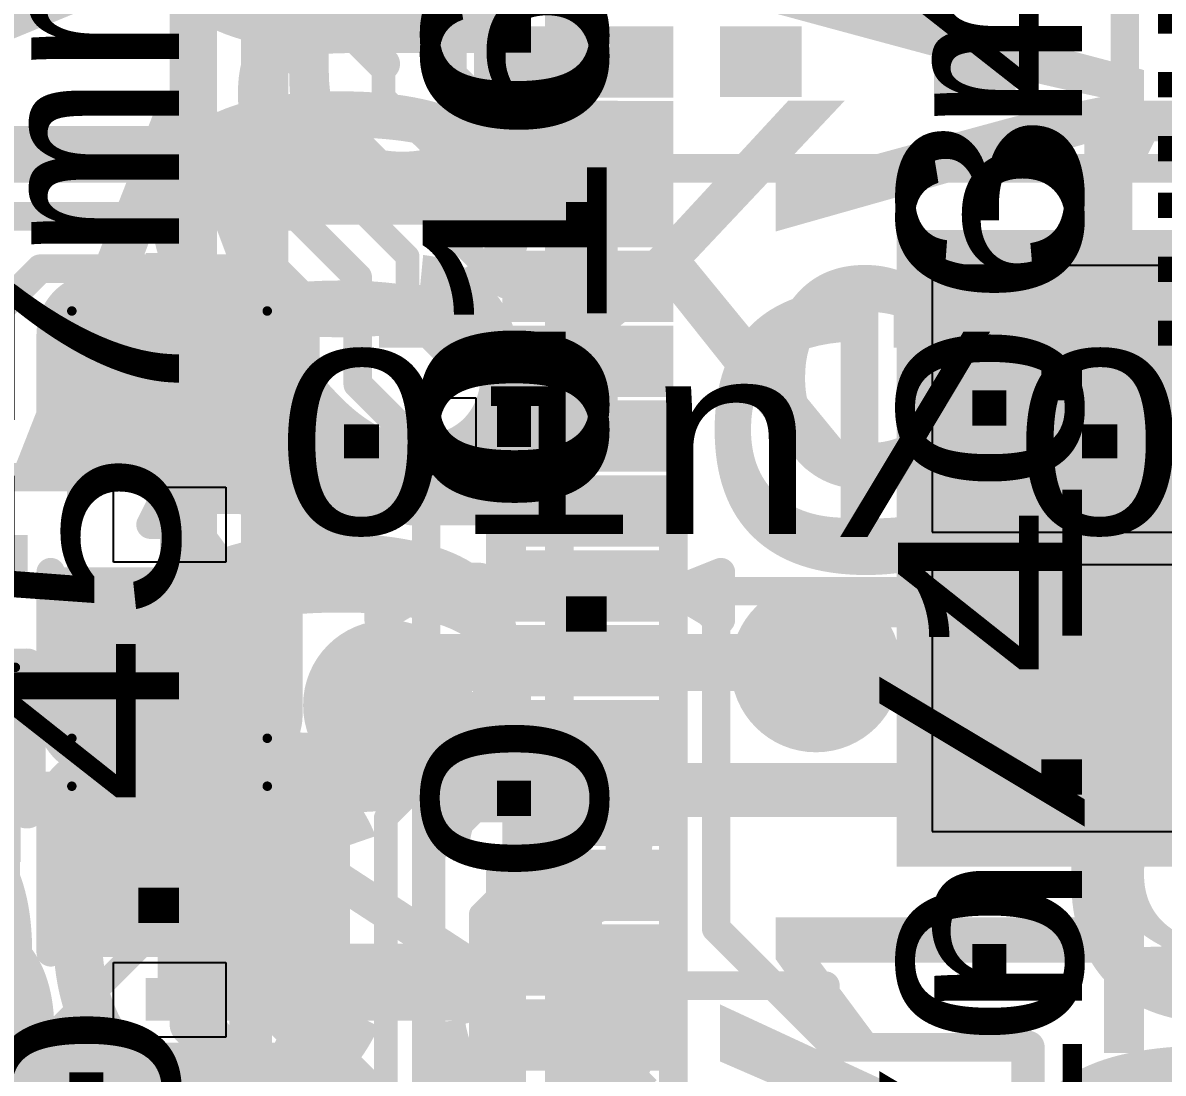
# Model space of a CAD drawing. Header units: inches. Extents: x -2.12 to 4.45, y -3.15 to 1.57.
# Drawn here: x 2.3819 to 2.6219, y -0.536 to -0.315 of the extents above; entities that cross this region are included whole.
import ezdxf

# ---------------------------------------------------------------- set-up
doc = ezdxf.new("R2010")
doc.units = ezdxf.units.IN
doc.header["$MEASUREMENT"] = 0
for name, color, linetype in [('Bottom', 5, 'Continuous'), ('Bottom Solder', 6, 'Continuous'), ('Measures', 56, 'Continuous'), ('Pad Holes', 156, 'Continuous'), ('tDocu', 76, 'Continuous'), ('Top', 1, 'Continuous'), ('Top Glue Points', 56, 'Continuous'), ('Top Overlay', 2, 'Continuous'), ('Top Paste', 8, 'Continuous'), ('Top Solder', 216, 'Continuous'), ('Top Value', 56, 'Continuous'), ('tPlace', 56, 'Continuous'), ('Via Holes', 16, 'Continuous')]:
    doc.layers.add(name, color=color, linetype=linetype)
doc.styles.add('Arial', font='', dxfattribs={"height": 0.2})
doc.styles.add('Courier New', font='', dxfattribs={"height": 0.2})
doc.styles.get('Arial').set_extended_font_data('Arial')
doc.styles.get('Courier New').set_extended_font_data('Courier New')

# ---------------------------------------------------------------- blocks, each defined once
blk = doc.blocks.new('SOD323_NEX_L_3')
at = {"layer": 'Measures', "const_width": 0.006}
for points in [[(0.236, 0.076), (0.236, 0.026)], [(0.153, 0.058), (0.153, 0.008)], [(0.23, 0.036), (0.24, 0.036)], [(0.23, 0.036), (0.236, 0.026)], [(0.24, 0.036), (0.236, 0.026)], [(0, 0.026), (0.236, 0.026)], [(0.236, 0.026), (0.25, 0.026)], [(0.148, 0.018), (0.158, 0.018)], [(0.148, 0.018), (0.153, 0.008)], [(0.158, 0.018), (0.153, 0.008)], [(0.053, 0.008), (0.153, 0.008)], [(0.153, 0.008), (0.168, 0.008)], [(0.053, -0.008), (0.153, -0.008)], [(0.153, -0.008), (0.148, -0.018)], [(0.153, -0.008), (0.158, -0.018)], [(0.153, -0.008), (0.153, -0.058)], [(0.153, -0.008), (0.168, -0.008)], [(0.148, -0.018), (0.158, -0.018)], [(0, -0.026), (0.236, -0.026)], [(0.236, -0.026), (0.23, -0.036)], [(0.236, -0.026), (0.24, -0.036)], [(0.236, -0.026), (0.236, -0.076)], [(0.236, -0.026), (0.25, -0.026)], [(0.23, -0.036), (0.24, -0.036)]]:
    blk.add_lwpolyline(points, dxfattribs=at)
at = {"layer": 'Measures', "const_width": 0.003}
for points in [[(0.2345, 0.076, 1), (0.2375, 0.076, 1)], [(0.1515, 0.058, 1), (0.1545, 0.058, 1)], [(0.2285, 0.036, 1), (0.2315, 0.036, 1)], [(0.2285, 0.036, 1), (0.2315, 0.036, 1)], [(0.2385, 0.036, 1), (0.2415, 0.036, 1)], [(0.2385, 0.036, 1), (0.2415, 0.036, 1)], [(0.2345, 0.026, 1), (0.2375, 0.026, 1)], [(0.2345, 0.026, 1), (0.2375, 0.026, 1)], [(0.2345, 0.026, 1), (0.2375, 0.026, 1)], [(0.2345, 0.026, 1), (0.2375, 0.026, 1)], [(0.2345, 0.026, 1), (0.2375, 0.026, 1)], [(0.2485, 0.026, 1), (0.2515, 0.026, 1)], [(0.1465, 0.018, 1), (0.1495, 0.018, 1)], [(0.1465, 0.018, 1), (0.1495, 0.018, 1)], [(0.1565, 0.018, 1), (0.1595, 0.018, 1)], [(0.1565, 0.018, 1), (0.1595, 0.018, 1)], [(0.1515, 0.008, 1), (0.1545, 0.008, 1)], [(0.1515, 0.008, 1), (0.1545, 0.008, 1)], [(0.1515, 0.008, 1), (0.1545, 0.008, 1)], [(0.1515, 0.008, 1), (0.1545, 0.008, 1)], [(0.1515, 0.008, 1), (0.1545, 0.008, 1)], [(0.1665, 0.008, 1), (0.1695, 0.008, 1)], [(0.1515, -0.008, 1), (0.1545, -0.008, 1)], [(0.1515, -0.008, 1), (0.1545, -0.008, 1)], [(0.1515, -0.008, 1), (0.1545, -0.008, 1)], [(0.1515, -0.008, 1), (0.1545, -0.008, 1)], [(0.1515, -0.008, 1), (0.1545, -0.008, 1)], [(0.1665, -0.008, 1), (0.1695, -0.008, 1)], [(0.1465, -0.018, 1), (0.1495, -0.018, 1)], [(0.1465, -0.018, 1), (0.1495, -0.018, 1)], [(0.1565, -0.018, 1), (0.1595, -0.018, 1)], [(0.1565, -0.018, 1), (0.1595, -0.018, 1)], [(0.2345, -0.026, 1), (0.2375, -0.026, 1)], [(0.2345, -0.026, 1), (0.2375, -0.026, 1)], [(0.2345, -0.026, 1), (0.2375, -0.026, 1)], [(0.2345, -0.026, 1), (0.2375, -0.026, 1)], [(0.2345, -0.026, 1), (0.2375, -0.026, 1)], [(0.2485, -0.026, 1), (0.2515, -0.026, 1)], [(0.2285, -0.036, 1), (0.2315, -0.036, 1)], [(0.2285, -0.036, 1), (0.2315, -0.036, 1)], [(0.2385, -0.036, 1), (0.2415, -0.036, 1)], [(0.2385, -0.036, 1), (0.2415, -0.036, 1)], [(0.1515, -0.058, 1), (0.1545, -0.058, 1)], [(0.2345, -0.076, 1), (0.2375, -0.076, 1)]]:
    blk.add_lwpolyline(points, format="xyb", close=True, dxfattribs=at)
at = {"layer": 'Measures', "style": 'Courier New'}
for s, p in [('0.018in/0.457mm', (-0.199, 0.078)), ('0.016in/0.406mm', (0.173, -0.012)), ('0.053in/1.346mm', (0.256, -0.012))]:
    blk.add_text(s, height=0.03875, dxfattribs=at).set_placement(p)
blk = doc.blocks.new('SOD323_NEX_L_8')
at = {"layer": 'Measures', "style": 'Courier New'}
for s, p in [('Default Padstyle: RX41p5Y16D0T', (-0.644, -0.333)), ('Alt 1 Padstyle: OX60Y90D30P', (-0.583, -0.408))]:
    blk.add_text(s, height=0.0775, dxfattribs=at).set_placement(p)
blk = doc.blocks.new('SOD323_NEX_L_10')
at = {"layer": 'Measures', "style": 'Courier New'}
for s, p in [('0.016in/0.406mm', (0.173, -0.012)), ('0.053in/1.346mm', (0.256, -0.012))]:
    blk.add_text(s, height=0.03875, dxfattribs=at).set_placement(p)
blk = doc.blocks.new('SQFN24_4X4_45')
at = {"layer": 'Measures', "style": 'Courier New'}
blk.add_text('Alt 2 Padstyle: OX90Y60D30P', height=0.0775, dxfattribs=at).set_placement((-0.583, -0.646))
blk = doc.blocks.new('C0603_105')
at = {"layer": 'Top'}
for points in [[(-0.043, 0.0197), (-0.013, 0.0197), (-0.013, -0.0197), (-0.043, -0.0197)], [(0.013, 0.0197), (0.043, 0.0197), (0.043, -0.0197), (0.013, -0.0197)]]:
    blk.add_hatch(color=1, dxfattribs=at).paths.add_polyline_path(points)
at = {"layer": 'Top Paste'}
for points in [[(-0.043, 0.0197), (-0.013, 0.0197), (-0.013, -0.0197), (-0.043, -0.0197)], [(0.013, 0.0197), (0.043, 0.0197), (0.043, -0.0197), (0.013, -0.0197)]]:
    blk.add_hatch(color=8, dxfattribs=at).paths.add_polyline_path(points)
at = {"layer": 'Top Solder'}
for points in [[(-0.047, 0.0237), (-0.009, 0.0237), (-0.009, -0.0237), (-0.047, -0.0237)], [(0.009, 0.0237), (0.047, 0.0237), (0.047, -0.0237), (0.009, -0.0237)]]:
    blk.add_hatch(color=216, dxfattribs=at).paths.add_polyline_path(points)
at = {"layer": 'Top', "const_width": 0.002}
for points in [[(-0.04496, 0.02056), (-0.04496, -0.02056)], [(-0.04496, 0.02056), (0.04496, 0.02056)], [(0.04496, 0.02056), (0.04496, -0.02056)], [(-0.04496, -0.02056), (0.04496, -0.02056)]]:
    blk.add_lwpolyline(points, dxfattribs=at)
at = {"layer": 'Top', "const_width": 0.001}
for points in [[(-0.04546, 0.02056, 1), (-0.04446, 0.02056, 1)], [(-0.04546, 0.02056, 1), (-0.04446, 0.02056, 1)], [(0.04446, 0.02056, 1), (0.04546, 0.02056, 1)], [(0.04446, 0.02056, 1), (0.04546, 0.02056, 1)], [(-0.04546, -0.02056, 1), (-0.04446, -0.02056, 1)], [(-0.04546, -0.02056, 1), (-0.04446, -0.02056, 1)], [(0.04446, -0.02056, 1), (0.04546, -0.02056, 1)], [(0.04446, -0.02056, 1), (0.04546, -0.02056, 1)]]:
    blk.add_lwpolyline(points, format="xyb", close=True, dxfattribs=at)
at = {"layer": 'Top Glue Points'}
for p, q in [((-0.00787, -0.01181), (-0.00787, 0.01181)), ((-0.00787, 0.01181), (0.00787, 0.01181)), ((0.00787, 0.01181), (0.00787, -0.01181)), ((0.00787, -0.01181), (-0.00787, -0.01181))]:
    blk.add_line(p, q, dxfattribs=at)
at = {"layer": 'tPlace', "const_width": 0.006}
for points in [[(-0.05, 0.015, -0.414214), (-0.04, 0.025)], [(0.04, 0.025, -0.414214), (0.05, 0.015)], [(0.05, -0.01, -0.414214), (0.035, -0.025)], [(-0.04, -0.025, -0.414214), (-0.05, -0.015)]]:
    blk.add_lwpolyline(points, format="xyb", dxfattribs=at)
for points in [[(-0.04, 0.025), (-0.01, 0.025)], [(0.01, 0.025), (0.04, 0.025)], [(-0.05, 0.015), (-0.05, -0.015)], [(0.05, 0.015), (0.05, -0.01)], [(-0.04, -0.025), (-0.01, -0.025)], [(0.01, -0.025), (0.035, -0.025)]]:
    blk.add_lwpolyline(points, dxfattribs=at)
at = {"layer": 'tPlace', "const_width": 0.003}
for points in [[(-0.0415, 0.025, 1), (-0.0385, 0.025, 1)], [(-0.0415, 0.025, 1), (-0.0385, 0.025, 1)], [(-0.0115, 0.025, 1), (-0.0085, 0.025, 1)], [(0.0085, 0.025, 1), (0.0115, 0.025, 1)], [(0.0385, 0.025, 1), (0.0415, 0.025, 1)], [(0.0385, 0.025, 1), (0.0415, 0.025, 1)], [(-0.0515, 0.015, 1), (-0.0485, 0.015, 1)], [(-0.0515, 0.015, 1), (-0.0485, 0.015, 1)], [(0.0485, 0.015, 1), (0.0515, 0.015, 1)], [(0.0485, 0.015, 1), (0.0515, 0.015, 1)], [(0.0485, -0.01, 1), (0.0515, -0.01, 1)], [(0.0485, -0.01, 1), (0.0515, -0.01, 1)], [(-0.0515, -0.015, 1), (-0.0485, -0.015, 1)], [(-0.0515, -0.015, 1), (-0.0485, -0.015, 1)], [(-0.0415, -0.025, 1), (-0.0385, -0.025, 1)], [(-0.0415, -0.025, 1), (-0.0385, -0.025, 1)], [(-0.0115, -0.025, 1), (-0.0085, -0.025, 1)], [(0.0085, -0.025, 1), (0.0115, -0.025, 1)], [(0.0335, -0.025, 1), (0.0365, -0.025, 1)], [(0.0335, -0.025, 1), (0.0365, -0.025, 1)]]:
    blk.add_lwpolyline(points, format="xyb", close=True, dxfattribs=at)
blk = doc.blocks.new('SMD3225_3_2X2_5X0_7_MTC_L_110')
at = {"layer": 'Measures', "const_width": 0.006}
for points in [[(0.351, 0.065), (0.351, 0.115)], [(0.346, 0.075), (0.356, 0.075)], [(0.346, 0.075), (0.351, 0.065)], [(0.351, 0.065), (0.356, 0.075)], [(0.051, 0.065), (0.351, 0.065)], [(0.351, 0.065), (0.366, 0.065)], [(0.151, 0), (0.151, 0.05)], [(0.146, 0.01), (0.156, 0.01)], [(0.146, 0.01), (0.151, 0)], [(0.151, 0), (0.156, 0.01)], [(0.051, 0), (0.151, 0)], [(0.146, -0.01), (0.151, 0)], [(0.151, 0), (0.156, -0.01)], [(0.151, -0.05), (0.151, 0)], [(0.151, 0), (0.166, 0)], [(0.146, -0.01), (0.156, -0.01)], [(0.051, -0.065), (0.351, -0.065)], [(0.346, -0.075), (0.351, -0.065)], [(0.351, -0.065), (0.356, -0.075)], [(0.351, -0.115), (0.351, -0.065)], [(0.351, -0.065), (0.366, -0.065)], [(0.346, -0.075), (0.356, -0.075)]]:
    blk.add_lwpolyline(points, dxfattribs=at)
at = {"layer": 'Measures', "const_width": 0.003}
for points in [[(0.3445, 0.075, 1), (0.3475, 0.075, 1)], [(0.3445, 0.075, 1), (0.3475, 0.075, 1)], [(0.3545, 0.075, 1), (0.3575, 0.075, 1)], [(0.3545, 0.075, 1), (0.3575, 0.075, 1)], [(0.3495, 0.065, 1), (0.3525, 0.065, 1)], [(0.3495, 0.065, 1), (0.3525, 0.065, 1)], [(0.3495, 0.065, 1), (0.3525, 0.065, 1)], [(0.3495, 0.065, 1), (0.3525, 0.065, 1)], [(0.3495, 0.065, 1), (0.3525, 0.065, 1)], [(0.1495, 0.05, 1), (0.1525, 0.05, 1)], [(0.1445, 0.01, 1), (0.1475, 0.01, 1)], [(0.1445, 0.01, 1), (0.1475, 0.01, 1)], [(0.1545, 0.01, 1), (0.1575, 0.01, 1)], [(0.1545, 0.01, 1), (0.1575, 0.01, 1)], [(0.1495, 0, 1), (0.1525, 0, 1)], [(0.1495, 0, 1), (0.1525, 0, 1)], [(0.1495, 0, 1), (0.1525, 0, 1)], [(0.1495, 0, 1), (0.1525, 0, 1)], [(0.1495, 0, 1), (0.1525, 0, 1)], [(0.1495, 0, 1), (0.1525, 0, 1)], [(0.1495, 0, 1), (0.1525, 0, 1)], [(0.1495, 0, 1), (0.1525, 0, 1)], [(0.1645, 0, 1), (0.1675, 0, 1)], [(0.1445, -0.01, 1), (0.1475, -0.01, 1)], [(0.1445, -0.01, 1), (0.1475, -0.01, 1)], [(0.1545, -0.01, 1), (0.1575, -0.01, 1)], [(0.1545, -0.01, 1), (0.1575, -0.01, 1)], [(0.1495, -0.05, 1), (0.1525, -0.05, 1)], [(0.3495, -0.065, 1), (0.3525, -0.065, 1)], [(0.3495, -0.065, 1), (0.3525, -0.065, 1)], [(0.3495, -0.065, 1), (0.3525, -0.065, 1)], [(0.3495, -0.065, 1), (0.3525, -0.065, 1)], [(0.3495, -0.065, 1), (0.3525, -0.065, 1)], [(0.3445, -0.075, 1), (0.3475, -0.075, 1)], [(0.3445, -0.075, 1), (0.3475, -0.075, 1)], [(0.3545, -0.075, 1), (0.3575, -0.075, 1)], [(0.3545, -0.075, 1), (0.3575, -0.075, 1)], [(0.3495, -0.115, 1), (0.3525, -0.115, 1)]]:
    blk.add_lwpolyline(points, format="xyb", close=True, dxfattribs=at)
at = {"layer": 'Measures', "style": 'Courier New'}
blk.add_text('0in/0mm', height=0.03875, dxfattribs=at).set_placement((0.171, -0.012))
blk = doc.blocks.new('RP2040TR7_RPI_L_111')
at = {"layer": 'Bottom'}
h = blk.add_hatch(color=5, dxfattribs=at)
edge = h.paths.add_edge_path()
edge.add_arc((-0.045, 0), 0.0159, 0, 360)
h = blk.add_hatch(color=5, dxfattribs=at)
edge = h.paths.add_edge_path()
edge.add_arc((0, 0), 0.0159, 0, 360)
h = blk.add_hatch(color=5, dxfattribs=at)
edge = h.paths.add_edge_path()
edge.add_arc((0.045, 0), 0.0159, 0, 360)
h = blk.add_hatch(color=5, dxfattribs=at)
edge = h.paths.add_edge_path()
edge.add_arc((-0.045, -0.045), 0.0159, 0, 360)
h = blk.add_hatch(color=5, dxfattribs=at)
edge = h.paths.add_edge_path()
edge.add_arc((0, -0.045), 0.0159, 0, 360)
h = blk.add_hatch(color=5, dxfattribs=at)
edge = h.paths.add_edge_path()
edge.add_arc((0.045, -0.045), 0.0159, 0, 360)
at = {"layer": 'Bottom Solder'}
h = blk.add_hatch(color=6, dxfattribs=at)
edge = h.paths.add_edge_path()
edge.add_arc((-0.045, 0), 0.0199, 0, 360)
h = blk.add_hatch(color=6, dxfattribs=at)
edge = h.paths.add_edge_path()
edge.add_arc((0, 0), 0.0199, 0, 360)
h = blk.add_hatch(color=6, dxfattribs=at)
edge = h.paths.add_edge_path()
edge.add_arc((0.045, 0), 0.0199, 0, 360)
h = blk.add_hatch(color=6, dxfattribs=at)
edge = h.paths.add_edge_path()
edge.add_arc((-0.045, -0.045), 0.0199, 0, 360)
h = blk.add_hatch(color=6, dxfattribs=at)
edge = h.paths.add_edge_path()
edge.add_arc((0, -0.045), 0.0199, 0, 360)
h = blk.add_hatch(color=6, dxfattribs=at)
edge = h.paths.add_edge_path()
edge.add_arc((0.045, -0.045), 0.0199, 0, 360)
at = {"layer": 'Pad Holes'}
h = blk.add_hatch(color=7, dxfattribs=at)
edge = h.paths.add_edge_path()
edge.add_arc((-0.045, -0.045), 0.0059, 0, 360)
h = blk.add_hatch(color=7, dxfattribs=at)
edge = h.paths.add_edge_path()
edge.add_arc((0, -0.045), 0.0059, 0, 360)
h = blk.add_hatch(color=7, dxfattribs=at)
edge = h.paths.add_edge_path()
edge.add_arc((0.045, -0.045), 0.0059, 0, 360)
at = {"layer": 'Top'}
for points in [[(-0.063, 0.063), (0.063, 0.063), (0.063, -0.063), (-0.063, -0.063)], [(-0.09888, -0.146), (-0.10588, -0.146), (-0.10588, -0.118), (-0.09888, -0.118)], [(-0.08313, -0.146), (-0.09013, -0.146), (-0.09013, -0.118), (-0.08313, -0.118)], [(-0.06738, -0.146), (-0.07438, -0.146), (-0.07438, -0.118), (-0.06738, -0.118)], [(-0.05163, -0.146), (-0.05863, -0.146), (-0.05863, -0.118), (-0.05163, -0.118)], [(-0.03588, -0.146), (-0.04288, -0.146), (-0.04288, -0.118), (-0.03588, -0.118)], [(-0.02013, -0.146), (-0.02713, -0.146), (-0.02713, -0.118), (-0.02013, -0.118)], [(-0.00438, -0.146), (-0.01138, -0.146), (-0.01138, -0.118), (-0.00438, -0.118)], [(0.01138, -0.146), (0.00438, -0.146), (0.00438, -0.118), (0.01138, -0.118)], [(0.02713, -0.146), (0.02013, -0.146), (0.02013, -0.118), (0.02713, -0.118)], [(0.04288, -0.146), (0.03588, -0.146), (0.03588, -0.118), (0.04288, -0.118)], [(0.05863, -0.146), (0.05163, -0.146), (0.05163, -0.118), (0.05863, -0.118)], [(0.07438, -0.146), (0.06738, -0.146), (0.06738, -0.118), (0.07438, -0.118)], [(0.09013, -0.146), (0.08313, -0.146), (0.08313, -0.118), (0.09013, -0.118)], [(0.10588, -0.146), (0.09888, -0.146), (0.09888, -0.118), (0.10588, -0.118)]]:
    blk.add_hatch(color=1, dxfattribs=at).paths.add_polyline_path(points)
h = blk.add_hatch(color=1, dxfattribs=at)
edge = h.paths.add_edge_path()
edge.add_arc((-0.045, 0), 0.0159, 0, 360)
h = blk.add_hatch(color=1, dxfattribs=at)
edge = h.paths.add_edge_path()
edge.add_arc((0, 0), 0.0159, 0, 360)
h = blk.add_hatch(color=1, dxfattribs=at)
edge = h.paths.add_edge_path()
edge.add_arc((0.045, 0), 0.0159, 0, 360)
h = blk.add_hatch(color=1, dxfattribs=at)
edge = h.paths.add_edge_path()
edge.add_arc((-0.045, -0.045), 0.0159, 0, 360)
h = blk.add_hatch(color=1, dxfattribs=at)
edge = h.paths.add_edge_path()
edge.add_arc((0, -0.045), 0.0159, 0, 360)
h = blk.add_hatch(color=1, dxfattribs=at)
edge = h.paths.add_edge_path()
edge.add_arc((0.045, -0.045), 0.0159, 0, 360)
at = {"layer": 'Top Paste'}
for points in [[(-0.063, 0.063), (0.063, 0.063), (0.063, -0.063), (-0.063, -0.063)], [(-0.09888, -0.146), (-0.10588, -0.146), (-0.10588, -0.118), (-0.09888, -0.118)], [(-0.08313, -0.146), (-0.09013, -0.146), (-0.09013, -0.118), (-0.08313, -0.118)], [(-0.06738, -0.146), (-0.07438, -0.146), (-0.07438, -0.118), (-0.06738, -0.118)], [(-0.05163, -0.146), (-0.05863, -0.146), (-0.05863, -0.118), (-0.05163, -0.118)], [(-0.03588, -0.146), (-0.04288, -0.146), (-0.04288, -0.118), (-0.03588, -0.118)], [(-0.02013, -0.146), (-0.02713, -0.146), (-0.02713, -0.118), (-0.02013, -0.118)], [(-0.00438, -0.146), (-0.01138, -0.146), (-0.01138, -0.118), (-0.00438, -0.118)], [(0.01138, -0.146), (0.00438, -0.146), (0.00438, -0.118), (0.01138, -0.118)], [(0.02713, -0.146), (0.02013, -0.146), (0.02013, -0.118), (0.02713, -0.118)], [(0.04288, -0.146), (0.03588, -0.146), (0.03588, -0.118), (0.04288, -0.118)], [(0.05863, -0.146), (0.05163, -0.146), (0.05163, -0.118), (0.05863, -0.118)], [(0.07438, -0.146), (0.06738, -0.146), (0.06738, -0.118), (0.07438, -0.118)], [(0.09013, -0.146), (0.08313, -0.146), (0.08313, -0.118), (0.09013, -0.118)], [(0.10588, -0.146), (0.09888, -0.146), (0.09888, -0.118), (0.10588, -0.118)]]:
    blk.add_hatch(color=8, dxfattribs=at).paths.add_polyline_path(points)
at = {"layer": 'Top Solder'}
for points in [[(-0.067, 0.067), (0.067, 0.067), (0.067, -0.067), (-0.067, -0.067)], [(-0.09488, -0.15), (-0.10988, -0.15), (-0.10988, -0.114), (-0.09488, -0.114)], [(-0.07913, -0.15), (-0.09413, -0.15), (-0.09413, -0.114), (-0.07913, -0.114)], [(-0.06338, -0.15), (-0.07838, -0.15), (-0.07838, -0.114), (-0.06338, -0.114)], [(-0.04763, -0.15), (-0.06263, -0.15), (-0.06263, -0.114), (-0.04763, -0.114)], [(-0.03188, -0.15), (-0.04688, -0.15), (-0.04688, -0.114), (-0.03188, -0.114)], [(-0.01613, -0.15), (-0.03113, -0.15), (-0.03113, -0.114), (-0.01613, -0.114)], [(-0.00038, -0.15), (-0.01538, -0.15), (-0.01538, -0.114), (-0.00038, -0.114)], [(0.01538, -0.15), (0.00038, -0.15), (0.00038, -0.114), (0.01538, -0.114)], [(0.03113, -0.15), (0.01613, -0.15), (0.01613, -0.114), (0.03113, -0.114)], [(0.04688, -0.15), (0.03188, -0.15), (0.03188, -0.114), (0.04688, -0.114)], [(0.06263, -0.15), (0.04763, -0.15), (0.04763, -0.114), (0.06263, -0.114)], [(0.07838, -0.15), (0.06338, -0.15), (0.06338, -0.114), (0.07838, -0.114)], [(0.09413, -0.15), (0.07913, -0.15), (0.07913, -0.114), (0.09413, -0.114)], [(0.10988, -0.15), (0.09488, -0.15), (0.09488, -0.114), (0.10988, -0.114)]]:
    blk.add_hatch(color=216, dxfattribs=at).paths.add_polyline_path(points)
h = blk.add_hatch(color=216, dxfattribs=at)
edge = h.paths.add_edge_path()
edge.add_arc((-0.045, 0), 0.0199, 0, 360)
h = blk.add_hatch(color=216, dxfattribs=at)
edge = h.paths.add_edge_path()
edge.add_arc((0, 0), 0.0199, 0, 360)
h = blk.add_hatch(color=216, dxfattribs=at)
edge = h.paths.add_edge_path()
edge.add_arc((0.045, 0), 0.0199, 0, 360)
h = blk.add_hatch(color=216, dxfattribs=at)
edge = h.paths.add_edge_path()
edge.add_arc((-0.045, -0.045), 0.0199, 0, 360)
h = blk.add_hatch(color=216, dxfattribs=at)
edge = h.paths.add_edge_path()
edge.add_arc((0, -0.045), 0.0199, 0, 360)
h = blk.add_hatch(color=216, dxfattribs=at)
edge = h.paths.add_edge_path()
edge.add_arc((0.045, -0.045), 0.0199, 0, 360)
at = {"layer": 'Measures', "const_width": 0.006}
blk.add_lwpolyline([(0.317, -0.138), (-0.267, -0.138)], dxfattribs=at)
at = {"layer": 'tDocu', "const_width": 0.006}
for points in [[(0.138, -0.138), (-0.138, -0.138)], [(-0.098, -0.138), (-0.107, -0.138)], [(-0.082, -0.138), (-0.091, -0.138)], [(-0.066, -0.138), (-0.075, -0.138)], [(-0.051, -0.138), (-0.06, -0.138)], [(-0.035, -0.138), (-0.044, -0.138)], [(-0.019, -0.138), (-0.028, -0.138)], [(-0.003, -0.138), (-0.012, -0.138)], [(0.012, -0.138), (0.003, -0.138)], [(0.028, -0.138), (0.019, -0.138)], [(0.044, -0.138), (0.035, -0.138)], [(0.06, -0.138), (0.051, -0.138)], [(0.075, -0.138), (0.066, -0.138)], [(0.091, -0.138), (0.082, -0.138)], [(0.107, -0.138), (0.098, -0.138)]]:
    blk.add_lwpolyline(points, dxfattribs=at)
at = {"layer": 'tDocu', "const_width": 0.003}
for points in [[(-0.1085, -0.138, 1), (-0.1055, -0.138, 1)], [(-0.0995, -0.138, 1), (-0.0965, -0.138, 1)], [(-0.0925, -0.138, 1), (-0.0895, -0.138, 1)], [(-0.0835, -0.138, 1), (-0.0805, -0.138, 1)], [(-0.0765, -0.138, 1), (-0.0735, -0.138, 1)], [(-0.0675, -0.138, 1), (-0.0645, -0.138, 1)], [(-0.0615, -0.138, 1), (-0.0585, -0.138, 1)], [(-0.0525, -0.138, 1), (-0.0495, -0.138, 1)], [(-0.0455, -0.138, 1), (-0.0425, -0.138, 1)], [(-0.0365, -0.138, 1), (-0.0335, -0.138, 1)], [(-0.0295, -0.138, 1), (-0.0265, -0.138, 1)], [(-0.0205, -0.138, 1), (-0.0175, -0.138, 1)], [(-0.0135, -0.138, 1), (-0.0105, -0.138, 1)], [(-0.0045, -0.138, 1), (-0.0015, -0.138, 1)], [(0.0015, -0.138, 1), (0.0045, -0.138, 1)], [(0.0105, -0.138, 1), (0.0135, -0.138, 1)], [(0.0175, -0.138, 1), (0.0205, -0.138, 1)], [(0.0265, -0.138, 1), (0.0295, -0.138, 1)], [(0.0335, -0.138, 1), (0.0365, -0.138, 1)], [(0.0425, -0.138, 1), (0.0455, -0.138, 1)], [(0.0495, -0.138, 1), (0.0525, -0.138, 1)], [(0.0585, -0.138, 1), (0.0615, -0.138, 1)], [(0.0645, -0.138, 1), (0.0675, -0.138, 1)], [(0.0735, -0.138, 1), (0.0765, -0.138, 1)], [(0.0805, -0.138, 1), (0.0835, -0.138, 1)], [(0.0895, -0.138, 1), (0.0925, -0.138, 1)], [(0.0965, -0.138, 1), (0.0995, -0.138, 1)], [(0.1055, -0.138, 1), (0.1085, -0.138, 1)]]:
    blk.add_lwpolyline(points, format="xyb", close=True, dxfattribs=at)
at = {"layer": 'Top Paste'}
for p, q in [((-0.05956, -0.00344), (-0.05956, -0.05956)), ((-0.00344, -0.05956), (-0.00344, -0.00344)), ((0.00344, -0.00344), (0.00344, -0.05956)), ((0.05956, -0.05956), (0.05956, -0.00344)), ((-0.05956, -0.05956), (-0.00344, -0.05956)), ((0.00344, -0.05956), (0.05956, -0.05956))]:
    blk.add_line(p, q, dxfattribs=at)
at = {"layer": 'tPlace'}
for p, q in [((-0.01563, -0.1555), (-0.03163, -0.1555)), ((-0.03163, -0.1555), (-0.03163, -0.1665)), ((-0.01563, -0.1665), (-0.01563, -0.1555)), ((-0.03163, -0.1665), (-0.01563, -0.1665))]:
    blk.add_line(p, q, dxfattribs=at)
at = {"layer": 'Measures', "style": 'Courier New'}
blk.add_text('0.276in/7.01mm', height=0.03875, dxfattribs=at).set_placement((-0.583, -0.012))
blk = doc.blocks.new('R0603_113')
at = {"layer": 'Top'}
for points in [[(-0.043, 0.0197), (-0.013, 0.0197), (-0.013, -0.0197), (-0.043, -0.0197)], [(0.013, 0.0197), (0.043, 0.0197), (0.043, -0.0197), (0.013, -0.0197)]]:
    blk.add_hatch(color=1, dxfattribs=at).paths.add_polyline_path(points)
at = {"layer": 'Top Paste'}
for points in [[(-0.043, 0.0197), (-0.013, 0.0197), (-0.013, -0.0197), (-0.043, -0.0197)], [(0.013, 0.0197), (0.043, 0.0197), (0.043, -0.0197), (0.013, -0.0197)]]:
    blk.add_hatch(color=8, dxfattribs=at).paths.add_polyline_path(points)
at = {"layer": 'Top Solder'}
for points in [[(-0.047, 0.0237), (-0.009, 0.0237), (-0.009, -0.0237), (-0.047, -0.0237)], [(0.009, 0.0237), (0.047, 0.0237), (0.047, -0.0237), (0.009, -0.0237)]]:
    blk.add_hatch(color=216, dxfattribs=at).paths.add_polyline_path(points)
at = {"layer": 'Top', "const_width": 0.002}
for points in [[(-0.04996, -0.02256), (-0.04996, 0.02256)], [(0.04996, 0.02256), (-0.04996, 0.02256)], [(0.04996, -0.02256), (0.04996, 0.02256)], [(0.04996, -0.02256), (-0.04996, -0.02256)]]:
    blk.add_lwpolyline(points, dxfattribs=at)
at = {"layer": 'Top', "const_width": 0.001}
for points in [[(-0.05046, 0.02256, 1), (-0.04946, 0.02256, 1)], [(-0.05046, 0.02256, 1), (-0.04946, 0.02256, 1)], [(0.04946, 0.02256, 1), (0.05046, 0.02256, 1)], [(0.04946, 0.02256, 1), (0.05046, 0.02256, 1)], [(-0.05046, -0.02256, 1), (-0.04946, -0.02256, 1)], [(-0.05046, -0.02256, 1), (-0.04946, -0.02256, 1)], [(0.04946, -0.02256, 1), (0.05046, -0.02256, 1)], [(0.04946, -0.02256, 1), (0.05046, -0.02256, 1)]]:
    blk.add_lwpolyline(points, format="xyb", close=True, dxfattribs=at)
at = {"layer": 'Top Glue Points'}
for p, q in [((-0.00787, -0.01575), (-0.00787, 0.01575)), ((-0.00787, 0.01575), (0.00787, 0.01575)), ((0.00787, 0.01575), (0.00787, -0.01575)), ((0.00787, -0.01575), (-0.00787, -0.01575))]:
    blk.add_line(p, q, dxfattribs=at)
at = {"layer": 'tPlace', "const_width": 0.00787}
for points in [[(-0.05, -0.025), (-0.05, 0.025)], [(-0.02, 0.025), (-0.05, 0.025)], [(0.05, 0.025), (0.02, 0.025)], [(0.05, -0.025), (0.05, 0.025)], [(-0.02, -0.025), (-0.05, -0.025)], [(0.05, -0.025), (0.02, -0.025)]]:
    blk.add_lwpolyline(points, dxfattribs=at)
at = {"layer": 'tPlace', "const_width": 0.00394}
for points in [[(-0.05197, 0.025, 1), (-0.04803, 0.025, 1)], [(-0.05197, 0.025, 1), (-0.04803, 0.025, 1)], [(-0.02197, 0.025, 1), (-0.01803, 0.025, 1)], [(0.01803, 0.025, 1), (0.02197, 0.025, 1)], [(0.04803, 0.025, 1), (0.05197, 0.025, 1)], [(0.04803, 0.025, 1), (0.05197, 0.025, 1)], [(-0.05197, -0.025, 1), (-0.04803, -0.025, 1)], [(-0.05197, -0.025, 1), (-0.04803, -0.025, 1)], [(-0.02197, -0.025, 1), (-0.01803, -0.025, 1)], [(0.01803, -0.025, 1), (0.02197, -0.025, 1)], [(0.04803, -0.025, 1), (0.05197, -0.025, 1)], [(0.04803, -0.025, 1), (0.05197, -0.025, 1)]]:
    blk.add_lwpolyline(points, format="xyb", close=True, dxfattribs=at)
blk = doc.blocks.new('C0603_121')
at = {"layer": 'Top'}
for points in [[(-0.043, 0.0197), (-0.013, 0.0197), (-0.013, -0.0197), (-0.043, -0.0197)], [(0.013, 0.0197), (0.043, 0.0197), (0.043, -0.0197), (0.013, -0.0197)]]:
    blk.add_hatch(color=1, dxfattribs=at).paths.add_polyline_path(points)
at = {"layer": 'Top Paste'}
for points in [[(-0.043, 0.0197), (-0.013, 0.0197), (-0.013, -0.0197), (-0.043, -0.0197)], [(0.013, 0.0197), (0.043, 0.0197), (0.043, -0.0197), (0.013, -0.0197)]]:
    blk.add_hatch(color=8, dxfattribs=at).paths.add_polyline_path(points)
at = {"layer": 'Top Solder'}
for points in [[(-0.047, 0.0237), (-0.009, 0.0237), (-0.009, -0.0237), (-0.047, -0.0237)], [(0.009, 0.0237), (0.047, 0.0237), (0.047, -0.0237), (0.009, -0.0237)]]:
    blk.add_hatch(color=216, dxfattribs=at).paths.add_polyline_path(points)
at = {"layer": 'Top', "const_width": 0.002}
for points in [[(-0.04496, 0.02056), (-0.04496, -0.02056)], [(-0.04496, 0.02056), (0.04496, 0.02056)], [(0.04496, 0.02056), (0.04496, -0.02056)], [(-0.04496, -0.02056), (0.04496, -0.02056)]]:
    blk.add_lwpolyline(points, dxfattribs=at)
at = {"layer": 'Top', "const_width": 0.001}
for points in [[(-0.04546, 0.02056, 1), (-0.04446, 0.02056, 1)], [(-0.04546, 0.02056, 1), (-0.04446, 0.02056, 1)], [(0.04446, 0.02056, 1), (0.04546, 0.02056, 1)], [(0.04446, 0.02056, 1), (0.04546, 0.02056, 1)], [(-0.04546, -0.02056, 1), (-0.04446, -0.02056, 1)], [(-0.04546, -0.02056, 1), (-0.04446, -0.02056, 1)], [(0.04446, -0.02056, 1), (0.04546, -0.02056, 1)], [(0.04446, -0.02056, 1), (0.04546, -0.02056, 1)]]:
    blk.add_lwpolyline(points, format="xyb", close=True, dxfattribs=at)
at = {"layer": 'Top Glue Points'}
for p, q in [((-0.00787, -0.01181), (-0.00787, 0.01181)), ((-0.00787, 0.01181), (0.00787, 0.01181)), ((0.00787, 0.01181), (0.00787, -0.01181)), ((0.00787, -0.01181), (-0.00787, -0.01181))]:
    blk.add_line(p, q, dxfattribs=at)
at = {"layer": 'tPlace', "const_width": 0.006}
for points in [[(-0.05, 0.015, -0.414214), (-0.04, 0.025)], [(0.04, 0.025, -0.414214), (0.05, 0.015)], [(0.05, -0.01, -0.414214), (0.035, -0.025)], [(-0.04, -0.025, -0.414214), (-0.05, -0.015)]]:
    blk.add_lwpolyline(points, format="xyb", dxfattribs=at)
for points in [[(-0.04, 0.025), (-0.01, 0.025)], [(0.01, 0.025), (0.04, 0.025)], [(-0.05, 0.015), (-0.05, -0.015)], [(0.05, 0.015), (0.05, -0.01)], [(-0.04, -0.025), (-0.01, -0.025)], [(0.01, -0.025), (0.035, -0.025)]]:
    blk.add_lwpolyline(points, dxfattribs=at)
at = {"layer": 'tPlace', "const_width": 0.003}
for points in [[(-0.0415, 0.025, 1), (-0.0385, 0.025, 1)], [(-0.0415, 0.025, 1), (-0.0385, 0.025, 1)], [(-0.0115, 0.025, 1), (-0.0085, 0.025, 1)], [(0.0085, 0.025, 1), (0.0115, 0.025, 1)], [(0.0385, 0.025, 1), (0.0415, 0.025, 1)], [(0.0385, 0.025, 1), (0.0415, 0.025, 1)], [(-0.0515, 0.015, 1), (-0.0485, 0.015, 1)], [(-0.0515, 0.015, 1), (-0.0485, 0.015, 1)], [(0.0485, 0.015, 1), (0.0515, 0.015, 1)], [(0.0485, 0.015, 1), (0.0515, 0.015, 1)], [(0.0485, -0.01, 1), (0.0515, -0.01, 1)], [(0.0485, -0.01, 1), (0.0515, -0.01, 1)], [(-0.0515, -0.015, 1), (-0.0485, -0.015, 1)], [(-0.0515, -0.015, 1), (-0.0485, -0.015, 1)], [(-0.0415, -0.025, 1), (-0.0385, -0.025, 1)], [(-0.0415, -0.025, 1), (-0.0385, -0.025, 1)], [(-0.0115, -0.025, 1), (-0.0085, -0.025, 1)], [(0.0085, -0.025, 1), (0.0115, -0.025, 1)], [(0.0335, -0.025, 1), (0.0365, -0.025, 1)], [(0.0335, -0.025, 1), (0.0365, -0.025, 1)]]:
    blk.add_lwpolyline(points, format="xyb", close=True, dxfattribs=at)

msp = doc.modelspace()

# ---------------------------------------------------------------- hatches: boundary and pattern name
at = {"layer": 'Bottom'}
h = msp.add_hatch(color=5, dxfattribs=at)
edge = h.paths.add_edge_path()
edge.add_arc((2.5488, -0.45061), 0.013905, 0, 360)
h = msp.add_hatch(color=5, dxfattribs=at)
edge = h.paths.add_edge_path()
edge.add_arc((2.4588, -0.45861), 0.013905, 0, 360)
at = {"layer": 'Bottom Solder'}
h = msp.add_hatch(color=6, dxfattribs=at)
edge = h.paths.add_edge_path()
edge.add_arc((2.5488, -0.45061), 0.017905, 0, 360)
h = msp.add_hatch(color=6, dxfattribs=at)
edge = h.paths.add_edge_path()
edge.add_arc((2.4588, -0.45861), 0.017905, 0, 360)
at = {"layer": 'Top'}
h = msp.add_hatch(color=1, dxfattribs=at)
edge = h.paths.add_edge_path()
edge.add_arc((2.5488, -0.45061), 0.013905, 0, 360)
h = msp.add_hatch(color=1, dxfattribs=at)
edge = h.paths.add_edge_path()
edge.add_arc((2.4588, -0.45861), 0.013905, 0, 360)
at = {"layer": 'Top Solder'}
h = msp.add_hatch(color=216, dxfattribs=at)
edge = h.paths.add_edge_path()
edge.add_arc((2.5488, -0.45061), 0.017905, 0, 360)
h = msp.add_hatch(color=216, dxfattribs=at)
edge = h.paths.add_edge_path()
edge.add_arc((2.4588, -0.45861), 0.017905, 0, 360)
at = {"layer": 'Via Holes'}
h = msp.add_hatch(color=7, dxfattribs=at)
edge = h.paths.add_edge_path()
edge.add_arc((2.5488, -0.45061), 0.005905, 0, 360)
h = msp.add_hatch(color=7, dxfattribs=at)
edge = h.paths.add_edge_path()
edge.add_arc((2.4588, -0.45861), 0.005905, 0, 360)

# ---------------------------------------------------------------- linework, layer by layer
at = {"layer": 'Bottom'}
for points, const_width in [([(2.4178, -0.52561), (2.4178, -0.25061)], 0.01), ([(2.4328, -0.5194), (2.4328, -0.26235)], 0.01), ([(2.4588, -0.45861), (2.4678, -0.44961)], 0.012), ([(2.4678, -0.44961), (2.5478, -0.44961)], 0.012), ([(2.5478, -0.44961), (2.5488, -0.45061)], 0.012), ([(2.4328, -0.5194), (2.51952, -0.60611)], 0.01), ([(2.4178, -0.52561), (2.5178, -0.62561)], 0.01)]:
    msp.add_lwpolyline(points, dxfattribs=dict(at, const_width=const_width))
for points, const_width in [([(2.4648, -0.44961, 1), (2.4708, -0.44961, 1)], 0.006), ([(2.4648, -0.44961, 1), (2.4708, -0.44961, 1)], 0.006), ([(2.5448, -0.44961, 1), (2.5508, -0.44961, 1)], 0.006), ([(2.5448, -0.44961, 1), (2.5508, -0.44961, 1)], 0.006), ([(2.5458, -0.45061, 1), (2.5518, -0.45061, 1)], 0.006), ([(2.4558, -0.45861, 1), (2.4618, -0.45861, 1)], 0.006), ([(2.4303, -0.5194, 1), (2.4353, -0.5194, 1)], 0.005), ([(2.4303, -0.5194, 1), (2.4353, -0.5194, 1)], 0.005), ([(2.4153, -0.52561, 1), (2.4203, -0.52561, 1)], 0.005), ([(2.4153, -0.52561, 1), (2.4203, -0.52561, 1)], 0.005)]:
    msp.add_lwpolyline(points, format="xyb", close=True, dxfattribs=dict(at, const_width=const_width))
at = {"layer": 'Top'}
for points, const_width in [([(2.37777, -0.24361), (2.4578, -0.32364)], 0.007), ([(2.3728, -0.25561), (2.4428, -0.32561)], 0.007), ([(2.5008, -0.32323), (2.5008, -0.25823)], 0.007), ([(2.4728, -0.32561), (2.4728, -0.28561)], 0.005), ([(2.4578, -0.33061), (2.4578, -0.32364)], 0.005), ([(2.4428, -0.32997), (2.4428, -0.32561)], 0.005), ([(2.4728, -0.32561), (2.48618, -0.33898)], 0.005), ([(2.4428, -0.32997), (2.48332, -0.37048)], 0.005), ([(2.4578, -0.33061), (2.48193, -0.35473)], 0.005), ([(2.32367, -0.34024), (2.4178, -0.34024)], 0.007), ([(2.4178, -0.34024), (2.43893, -0.34024)], 0.005), ([(2.43893, -0.34024), (2.46289, -0.3642)], 0.005), ([(2.48618, -0.33898), (2.5008, -0.33898)], 0.005), ([(2.48193, -0.35473), (2.5008, -0.35473)], 0.005), ([(2.37602, -0.35574), (2.43958, -0.35574)], 0.006), ([(2.43958, -0.35574), (2.45239, -0.36855)], 0.006), ([(2.46289, -0.3767), (2.46289, -0.3642)], 0.005), ([(2.3778, -0.37452), (2.38558, -0.36674)], 0.006), ([(2.38558, -0.36674), (2.43502, -0.36674)], 0.006), ([(2.43502, -0.36674), (2.44139, -0.37311)], 0.006), ([(2.45239, -0.39105), (2.45239, -0.36855)], 0.006), ([(2.48332, -0.37048), (2.5008, -0.37048)], 0.005), ([(2.44139, -0.39561), (2.44139, -0.37311)], 0.006), ([(2.46289, -0.3767), (2.47242, -0.38623)], 0.005), ([(2.47242, -0.38623), (2.5008, -0.38623)], 0.005), ([(2.4128, -0.39261), (2.4538, -0.43361)], 0.01), ([(2.45239, -0.39105), (2.46807, -0.40673)], 0.006), ([(2.44139, -0.39561), (2.46352, -0.41773)], 0.006), ([(2.47668, -0.40673), (2.48143, -0.40198)], 0.006), ([(2.48143, -0.40198), (2.5008, -0.40198)], 0.006), ([(2.46807, -0.40673), (2.47668, -0.40673)], 0.006), ([(2.46352, -0.41773), (2.5008, -0.41773)], 0.006), ([(2.4538, -0.43361), (2.4778, -0.43361)], 0.01), ([(2.4778, -0.43361), (2.50068, -0.43361)], 0.007), ([(2.50068, -0.43361), (2.5008, -0.43348)], 0.007), ([(2.5008, -0.43348), (2.52068, -0.43348)], 0.007), ([(2.52068, -0.43348), (2.5278, -0.44061)], 0.006), ([(2.5278, -0.50561), (2.5278, -0.44061)], 0.006), ([(2.4588, -0.45861), (2.4678, -0.44961)], 0.012), ([(2.4678, -0.44961), (2.4748, -0.44961)], 0.012), ([(2.4748, -0.44961), (2.50043, -0.44961)], 0.007), ([(2.50043, -0.44961), (2.5008, -0.44923)], 0.007), ([(2.4448, -0.47261), (2.4588, -0.45861)], 0.012), ([(2.4583, -0.48231), (2.47563, -0.46498)], 0.005), ([(2.47563, -0.46498), (2.5008, -0.46498)], 0.005), ([(2.4448, -0.53661), (2.4448, -0.47261)], 0.012), ([(2.4583, -0.54811), (2.4583, -0.48231)], 0.005), ([(2.4683, -0.48961), (2.47718, -0.48073)], 0.005), ([(2.47718, -0.48073), (2.5008, -0.48073)], 0.005), ([(2.4683, -0.55225), (2.4683, -0.48961)], 0.005), ([(2.4128, -0.5033), (2.4128, -0.49261)], 0.005), ([(2.4783, -0.50261), (2.48443, -0.49648)], 0.005), ([(2.48443, -0.49648), (2.5008, -0.49648)], 0.005), ([(2.3856, -0.5305), (2.4128, -0.5033)], 0.005), ([(2.4783, -0.55639), (2.4783, -0.50261)], 0.005), ([(2.5278, -0.50561), (2.5528, -0.53061)], 0.006), ([(2.5008, -0.52798), (2.5128, -0.53998)], 0.007), ([(2.5528, -0.53061), (2.59343, -0.53061)], 0.006), ([(2.59343, -0.55761), (2.59343, -0.53061)], 0.007), ([(2.3856, -0.54753), (2.3856, -0.5305)], 0.005), ([(2.4328, -0.54861), (2.4448, -0.53661)], 0.012)]:
    msp.add_lwpolyline(points, dxfattribs=dict(at, const_width=const_width))
for points, const_width in [([(2.45605, -0.32364, 1), (2.45955, -0.32364, 1)], 0.0035), ([(2.45655, -0.32364, 1), (2.45905, -0.32364, 1)], 0.0025), ([(2.49905, -0.32323, 1), (2.50255, -0.32323, 1)], 0.0035), ([(2.44105, -0.32561, 1), (2.44455, -0.32561, 1)], 0.0035), ([(2.44155, -0.32561, 1), (2.44405, -0.32561, 1)], 0.0025), ([(2.47155, -0.32561, 1), (2.47405, -0.32561, 1)], 0.0025), ([(2.47155, -0.32561, 1), (2.47405, -0.32561, 1)], 0.0025), ([(2.44155, -0.32997, 1), (2.44405, -0.32997, 1)], 0.0025), ([(2.44155, -0.32997, 1), (2.44405, -0.32997, 1)], 0.0025), ([(2.45655, -0.33061, 1), (2.45905, -0.33061, 1)], 0.0025), ([(2.45655, -0.33061, 1), (2.45905, -0.33061, 1)], 0.0025), ([(2.41605, -0.34024, 1), (2.41955, -0.34024, 1)], 0.0035), ([(2.41655, -0.34024, 1), (2.41905, -0.34024, 1)], 0.0025), ([(2.43768, -0.34024, 1), (2.44018, -0.34024, 1)], 0.0025), ([(2.43768, -0.34024, 1), (2.44018, -0.34024, 1)], 0.0025), ([(2.48493, -0.33898, 1), (2.48743, -0.33898, 1)], 0.0025), ([(2.48493, -0.33898, 1), (2.48743, -0.33898, 1)], 0.0025), ([(2.49955, -0.33898, 1), (2.50205, -0.33898, 1)], 0.0025), ([(2.48068, -0.35473, 1), (2.48318, -0.35473, 1)], 0.0025), ([(2.48068, -0.35473, 1), (2.48318, -0.35473, 1)], 0.0025), ([(2.49955, -0.35473, 1), (2.50205, -0.35473, 1)], 0.0025), ([(2.43808, -0.35574, 1), (2.44108, -0.35574, 1)], 0.003), ([(2.43808, -0.35574, 1), (2.44108, -0.35574, 1)], 0.003), ([(2.46164, -0.3642, 1), (2.46414, -0.3642, 1)], 0.0025), ([(2.46164, -0.3642, 1), (2.46414, -0.3642, 1)], 0.0025), ([(2.38408, -0.36674, 1), (2.38708, -0.36674, 1)], 0.003), ([(2.38408, -0.36674, 1), (2.38708, -0.36674, 1)], 0.003), ([(2.43352, -0.36674, 1), (2.43652, -0.36674, 1)], 0.003), ([(2.43352, -0.36674, 1), (2.43652, -0.36674, 1)], 0.003), ([(2.45089, -0.36855, 1), (2.45389, -0.36855, 1)], 0.003), ([(2.45089, -0.36855, 1), (2.45389, -0.36855, 1)], 0.003), ([(2.48207, -0.37048, 1), (2.48457, -0.37048, 1)], 0.0025), ([(2.48207, -0.37048, 1), (2.48457, -0.37048, 1)], 0.0025), ([(2.49955, -0.37048, 1), (2.50205, -0.37048, 1)], 0.0025), ([(2.43989, -0.37311, 1), (2.44289, -0.37311, 1)], 0.003), ([(2.43989, -0.37311, 1), (2.44289, -0.37311, 1)], 0.003), ([(2.46164, -0.3767, 1), (2.46414, -0.3767, 1)], 0.0025), ([(2.46164, -0.3767, 1), (2.46414, -0.3767, 1)], 0.0025), ([(2.47117, -0.38623, 1), (2.47367, -0.38623, 1)], 0.0025), ([(2.47117, -0.38623, 1), (2.47367, -0.38623, 1)], 0.0025), ([(2.49955, -0.38623, 1), (2.50205, -0.38623, 1)], 0.0025), ([(2.4103, -0.39261, 1), (2.4153, -0.39261, 1)], 0.005), ([(2.45089, -0.39105, 1), (2.45389, -0.39105, 1)], 0.003), ([(2.45089, -0.39105, 1), (2.45389, -0.39105, 1)], 0.003), ([(2.43989, -0.39561, 1), (2.44289, -0.39561, 1)], 0.003), ([(2.43989, -0.39561, 1), (2.44289, -0.39561, 1)], 0.003), ([(2.47993, -0.40198, 1), (2.48293, -0.40198, 1)], 0.003), ([(2.47993, -0.40198, 1), (2.48293, -0.40198, 1)], 0.003), ([(2.4993, -0.40198, 1), (2.5023, -0.40198, 1)], 0.003), ([(2.46657, -0.40673, 1), (2.46957, -0.40673, 1)], 0.003), ([(2.46657, -0.40673, 1), (2.46957, -0.40673, 1)], 0.003), ([(2.47518, -0.40673, 1), (2.47818, -0.40673, 1)], 0.003), ([(2.47518, -0.40673, 1), (2.47818, -0.40673, 1)], 0.003), ([(2.46202, -0.41773, 1), (2.46502, -0.41773, 1)], 0.003), ([(2.46202, -0.41773, 1), (2.46502, -0.41773, 1)], 0.003), ([(2.4993, -0.41773, 1), (2.5023, -0.41773, 1)], 0.003), ([(2.4513, -0.43361, 1), (2.4563, -0.43361, 1)], 0.005), ([(2.4513, -0.43361, 1), (2.4563, -0.43361, 1)], 0.005), ([(2.4753, -0.43361, 1), (2.4803, -0.43361, 1)], 0.005), ([(2.47605, -0.43361, 1), (2.47955, -0.43361, 1)], 0.0035), ([(2.49893, -0.43361, 1), (2.50243, -0.43361, 1)], 0.0035), ([(2.49893, -0.43361, 1), (2.50243, -0.43361, 1)], 0.0035), ([(2.49905, -0.43348, 1), (2.50255, -0.43348, 1)], 0.0035), ([(2.49905, -0.43348, 1), (2.50255, -0.43348, 1)], 0.0035), ([(2.51893, -0.43348, 1), (2.52243, -0.43348, 1)], 0.0035), ([(2.51918, -0.43348, 1), (2.52218, -0.43348, 1)], 0.003), ([(2.5263, -0.44061, 1), (2.5293, -0.44061, 1)], 0.003), ([(2.5263, -0.44061, 1), (2.5293, -0.44061, 1)], 0.003), ([(2.4648, -0.44961, 1), (2.4708, -0.44961, 1)], 0.006), ([(2.4648, -0.44961, 1), (2.4708, -0.44961, 1)], 0.006), ([(2.4718, -0.44961, 1), (2.4778, -0.44961, 1)], 0.006), ([(2.47305, -0.44961, 1), (2.47655, -0.44961, 1)], 0.0035), ([(2.49868, -0.44961, 1), (2.50218, -0.44961, 1)], 0.0035), ([(2.49868, -0.44961, 1), (2.50218, -0.44961, 1)], 0.0035), ([(2.49905, -0.44923, 1), (2.50255, -0.44923, 1)], 0.0035), ([(2.4558, -0.45861, 1), (2.4618, -0.45861, 1)], 0.006), ([(2.4558, -0.45861, 1), (2.4618, -0.45861, 1)], 0.006), ([(2.47438, -0.46498, 1), (2.47688, -0.46498, 1)], 0.0025), ([(2.47438, -0.46498, 1), (2.47688, -0.46498, 1)], 0.0025), ([(2.49955, -0.46498, 1), (2.50205, -0.46498, 1)], 0.0025), ([(2.4418, -0.47261, 1), (2.4478, -0.47261, 1)], 0.006), ([(2.4418, -0.47261, 1), (2.4478, -0.47261, 1)], 0.006), ([(2.45705, -0.48231, 1), (2.45955, -0.48231, 1)], 0.0025), ([(2.45705, -0.48231, 1), (2.45955, -0.48231, 1)], 0.0025), ([(2.47593, -0.48073, 1), (2.47843, -0.48073, 1)], 0.0025), ([(2.47593, -0.48073, 1), (2.47843, -0.48073, 1)], 0.0025), ([(2.49955, -0.48073, 1), (2.50205, -0.48073, 1)], 0.0025), ([(2.46705, -0.48961, 1), (2.46955, -0.48961, 1)], 0.0025), ([(2.46705, -0.48961, 1), (2.46955, -0.48961, 1)], 0.0025), ([(2.41155, -0.49261, 1), (2.41405, -0.49261, 1)], 0.0025), ([(2.48318, -0.49648, 1), (2.48568, -0.49648, 1)], 0.0025), ([(2.48318, -0.49648, 1), (2.48568, -0.49648, 1)], 0.0025), ([(2.49955, -0.49648, 1), (2.50205, -0.49648, 1)], 0.0025), ([(2.41155, -0.5033, 1), (2.41405, -0.5033, 1)], 0.0025), ([(2.41155, -0.5033, 1), (2.41405, -0.5033, 1)], 0.0025), ([(2.47705, -0.50261, 1), (2.47955, -0.50261, 1)], 0.0025), ([(2.47705, -0.50261, 1), (2.47955, -0.50261, 1)], 0.0025), ([(2.5263, -0.50561, 1), (2.5293, -0.50561, 1)], 0.003), ([(2.5263, -0.50561, 1), (2.5293, -0.50561, 1)], 0.003), ([(2.49905, -0.52798, 1), (2.50255, -0.52798, 1)], 0.0035), ([(2.5513, -0.53061, 1), (2.5543, -0.53061, 1)], 0.003), ([(2.5513, -0.53061, 1), (2.5543, -0.53061, 1)], 0.003), ([(2.59168, -0.53061, 1), (2.59518, -0.53061, 1)], 0.0035), ([(2.59193, -0.53061, 1), (2.59493, -0.53061, 1)], 0.003), ([(2.38435, -0.5305, 1), (2.38685, -0.5305, 1)], 0.0025), ([(2.38435, -0.5305, 1), (2.38685, -0.5305, 1)], 0.0025), ([(2.4418, -0.53661, 1), (2.4478, -0.53661, 1)], 0.006), ([(2.4418, -0.53661, 1), (2.4478, -0.53661, 1)], 0.006)]:
    msp.add_lwpolyline(points, format="xyb", close=True, dxfattribs=dict(at, const_width=const_width))

# ---------------------------------------------------------------- block references
for name, p, rotation in [('SQFN24_4X4_45', (1.5528, -0.34561), 135), ('SOD323_NEX_L_3', (2.4928, -0.67061), 90), ('SOD323_NEX_L_8', (2.2578, -0.96061), 90), ('SOD323_NEX_L_10', (2.5928, -1.01561), 90), ('RP2040TR7_RPI_L_111', (2.6328, -0.42561), 270), ('C0603_121', (2.4128, -0.42061), 90), ('R0603_113', (2.3578, -0.50061), 270), ('C0603_105', (2.4128, -0.52061), 90)]:
    msp.add_blockref(name, p, dxfattribs=dict(rotation=rotation))
msp.add_blockref('SMD3225_3_2X2_5X0_7_MTC_L_110', (2.2628, -0.41061))

# ---------------------------------------------------------------- texts
at = {"layer": 'Top Overlay', "style": 'Arial'}
msp.add_text('C3', height=0.0775, dxfattribs=at).set_placement((2.3828, -0.54561))
msp.add_text('R3', height=0.0775, rotation=90, dxfattribs=at).set_placement((2.387469, -0.635595))
at = {"layer": 'Top Value', "style": 'Arial'}
for s, rotation, p in [('100nF', 90, (2.4878, -0.44561)), ('1N4148WS', 90, (2.6178, -0.73861)), ('RP2040', 270, (2.4078, -0.20761)), ('100nF', 90, (2.4878, -0.54561)), ('100nF', 90, (2.6708, -0.70661)), ('1N4148WS', 90, (2.3828, -1.02861))]:
    msp.add_text(s, height=0.0775, rotation=rotation, dxfattribs=at).set_placement(p)
for s, p in [('QTH-030-01-L-D-ACONN_QTH-030-02-L-D-A-K-FR_S00', (0.2324, -0.40886)), ('10pF', (2.140531, -0.500279))]:
    msp.add_text(s, height=0.0775, dxfattribs=at).set_placement(p)

doc.saveas('drawing.dxf')
